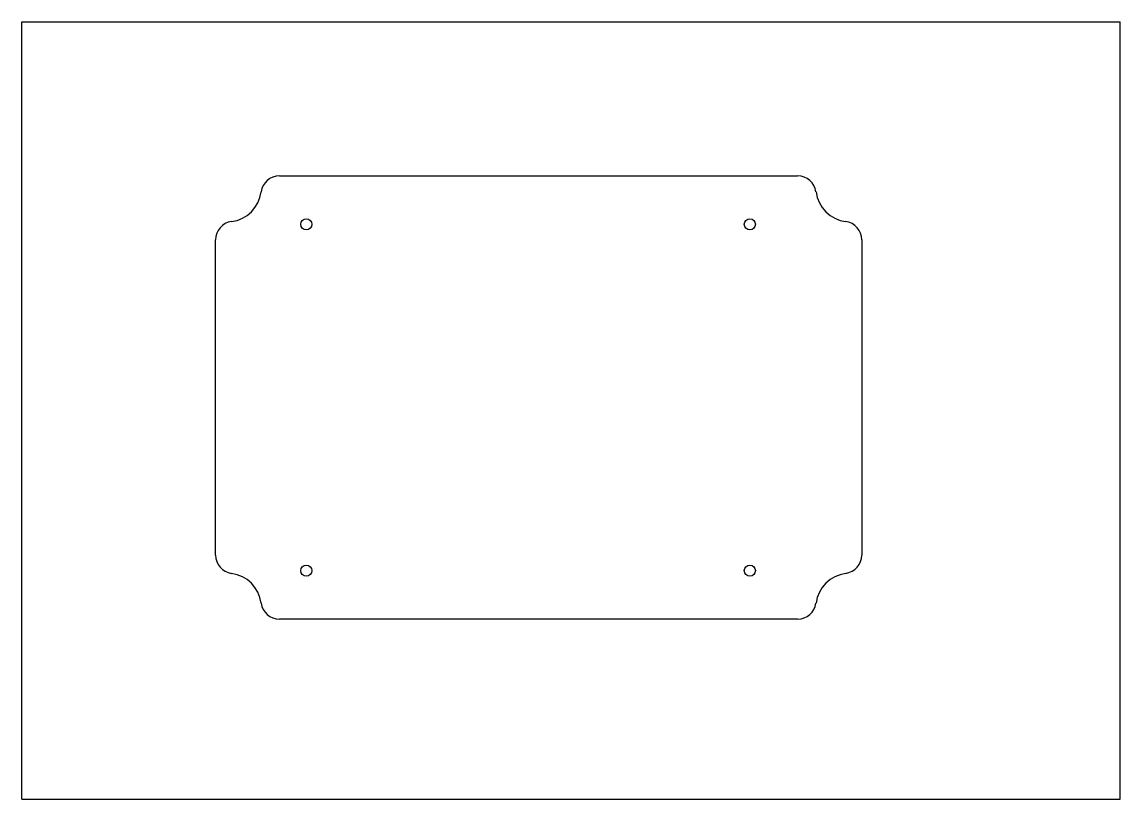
# Model space of a CAD drawing. Header units: inches. Extents: x 0 to 11.7, y 0 to 8.3.
import ezdxf

# ---------------------------------------------------------------- set-up
doc = ezdxf.new("R2010")
doc.units = ezdxf.units.IN
doc.header["$LTSCALE"] = 0.64311
doc.header["$MEASUREMENT"] = 0
doc.layers.get('0').update_dxf_attribs({"linetype": 'CONTINUOUS'})
doc.layers.add('02___PRT_ALL_AXES', color=7, linetype='CONTINUOUS')

msp = doc.modelspace()

# ---------------------------------------------------------------- linework, layer by layer
at = {"color": 7, "linetype": 'Continuous'}
for p, q in [((0, 0), (0, 8.268)), ((0, 8.268), (11.693, 8.268)), ((11.693, 0), (11.693, 8.268)), ((2.742, 6.63), (8.26, 6.63)), ((2.061, 2.596), (2.061, 5.949)), ((8.942, 5.949), (8.942, 2.596)), ((8.26, 1.914), (2.742, 1.914)), ((0, 0), (11.693, 0))]:
    msp.add_line(p, q, dxfattribs=at)
for centre, radius, start, end in [((2.742, 6.433), 0.197, 90, 172.4879), ((8.26, 6.433), 0.197, 7.5121, 90), ((2.184, 6.507), 0.366, 277.5121, 352.4879), ((8.819, 6.507), 0.366, 187.5121, 262.4879), ((2.258, 5.949), 0.197, 97.5121, 180), ((8.745, 5.949), 0.197, 0, 82.4879), ((2.258, 2.596), 0.197, 180, 262.4879), ((8.745, 2.596), 0.197, 277.5121, 360), ((2.184, 2.037), 0.366, 7.5121, 82.4879), ((8.819, 2.037), 0.366, 97.5121, 172.4879), ((2.742, 2.111), 0.197, 187.5121, 270), ((8.26, 2.111), 0.197, 270, 352.4879)]:
    msp.add_arc(centre, radius, start, end, dxfattribs=at)
at = {"layer": '02___PRT_ALL_AXES', "color": 7, "linetype": 'Continuous'}
for centre in [(3.027, 6.115), (7.751, 6.115), (3.027, 2.43), (7.751, 2.43)]:
    msp.add_circle(centre, 0.0591, dxfattribs=at)

doc.saveas('drawing.dxf')
